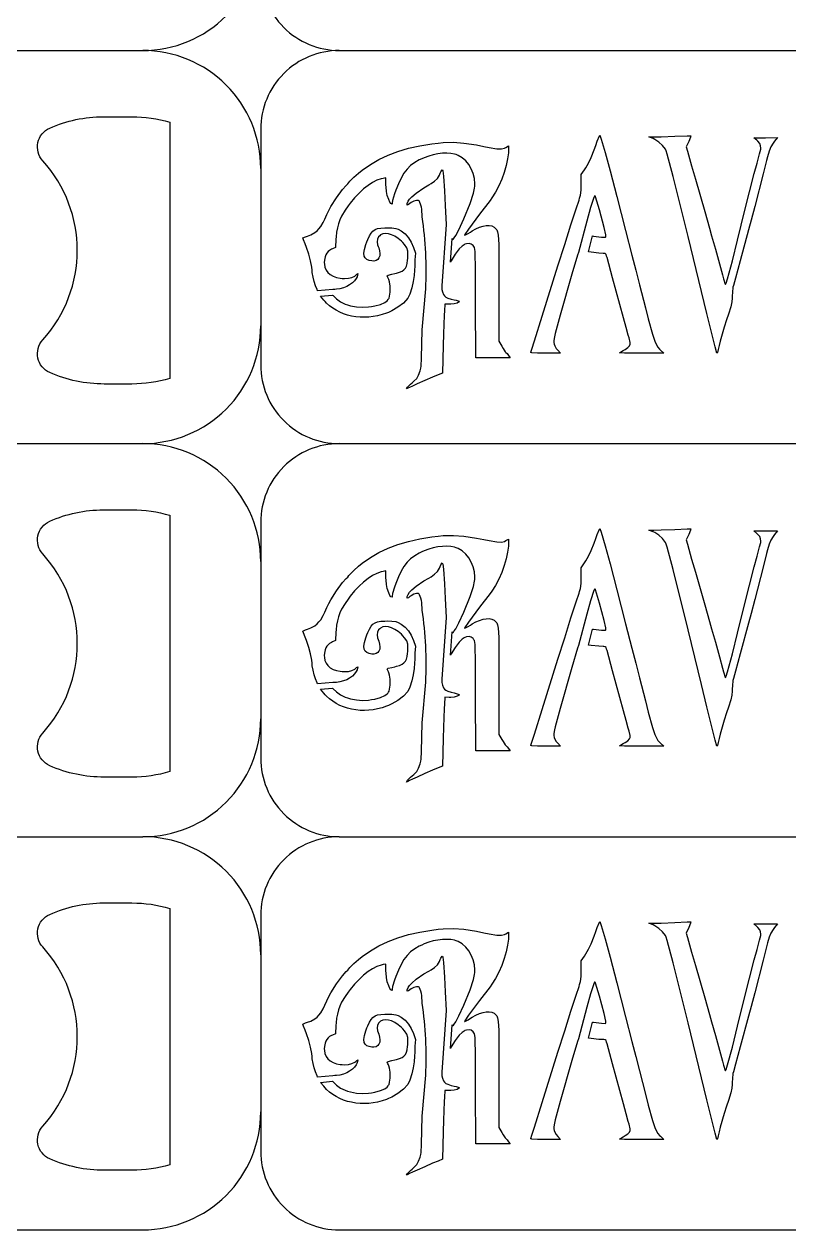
# Model space of a CAD drawing. Header units: millimetres. Extents: x 2045 to 2776, y 1347 to 1669.
# Drawn here: x 2605.4 to 2702.7, y 1346.8 to 1500.2 of the extents above; entities that cross this region are included whole.
import ezdxf

# ---------------------------------------------------------------- set-up
doc = ezdxf.new("R2010")
doc.units = ezdxf.units.MM

msp = doc.modelspace()

# ---------------------------------------------------------------- linework, layer by layer
for points in [[(2505.523, 1546.839, 0.4142136), (2495.523, 1536.839), (2495.523, 1506.839, 0.4142136), (2505.523, 1496.839), (2620.523, 1496.839, 0.4142136), (2635.523, 1511.839)], [(2645.523, 1546.839, 0.4142136), (2635.523, 1536.839), (2635.523, 1506.839, 0.4142136), (2645.523, 1496.839), (2760.523, 1496.839, 0.4142136), (2775.523, 1511.839), (2775.523, 1531.839, 0.4142136), (2760.523, 1546.839)], [(2505.523, 1496.839, 0.4142136), (2495.523, 1486.839), (2495.523, 1456.839, 0.4142136), (2505.523, 1446.839), (2620.523, 1446.839, 0.4142136), (2635.523, 1461.839)], [(2635.523, 1481.839, 0.4142136), (2620.523, 1496.839)], [(2645.523, 1496.839, 0.4142136), (2635.523, 1486.839), (2635.523, 1456.839, 0.4142136), (2645.523, 1446.839), (2760.523, 1446.839, 0.4142136), (2775.523, 1461.839), (2775.523, 1481.839, 0.4142136), (2760.523, 1496.839)], [(2505.523, 1446.839, 0.4142136), (2495.523, 1436.839), (2495.523, 1406.839, 0.4142136), (2505.523, 1396.839), (2620.523, 1396.839, 0.4142136), (2635.523, 1411.839)], [(2635.523, 1431.839, 0.4142136), (2620.523, 1446.839)], [(2645.523, 1446.839, 0.4142136), (2635.523, 1436.839), (2635.523, 1406.839, 0.4142136), (2645.523, 1396.839), (2760.523, 1396.839, 0.4142136), (2775.523, 1411.839), (2775.523, 1431.839, 0.4142136), (2760.523, 1446.839)], [(2505.523, 1396.839, 0.4142136), (2495.523, 1386.839), (2495.523, 1356.839, 0.4142136), (2505.523, 1346.839), (2620.523, 1346.839, 0.4142136), (2635.523, 1361.839)], [(2635.523, 1381.839, 0.4142136), (2620.523, 1396.839)], [(2645.523, 1396.839, 0.4142136), (2635.523, 1386.839), (2635.523, 1356.839, 0.4142136), (2645.523, 1346.839), (2760.523, 1346.839, 0.4142136), (2775.523, 1361.839), (2775.523, 1381.839, 0.4142136), (2760.523, 1396.839)]]:
    msp.add_lwpolyline(points, format="xyb")
for points in [[(2608.681, 1486.967, -0.103744), (2615.507, 1488.421), (2619.133, 1488.421, -0.0721424), (2623.963, 1487.721), (2623.963, 1455.122, -0.0721424), (2619.133, 1454.421), (2615.612, 1454.421, -0.105307), (2608.681, 1455.875, -0.5108143), (2607.798, 1460.023, 0.3848974), (2607.798, 1482.819, -0.5108143), (2608.681, 1486.967)], [(2660.688, 1464.813), (2660.502, 1464.713), (2660.138, 1464.612), (2659.712, 1464.558), (2659.503, 1464.558), (2658.96, 1464.581), (2658.883, 1463.713), (2658.852, 1463.171), (2658.775, 1460.785), (2658.744, 1459.329), (2658.666, 1455.812), (2658.085, 1455.588), (2657.388, 1455.309), (2656.397, 1454.867), (2655.436, 1454.426), (2654.847, 1454.162), (2654.468, 1453.992), (2654.235, 1453.876), (2654.069, 1453.799), (2654.182, 1454.025), (2654.576, 1454.41), (2654.785, 1454.581), (2655.018, 1454.767), (2655.366, 1455.138), (2655.614, 1455.564), (2655.8, 1456.099), (2655.878, 1456.432), (2655.924, 1456.688), (2655.994, 1457.702), (2656.048, 1461.32), (2656.522, 1466.509, 0.0476866), (2656.071, 1475.673), (2656.009, 1476.649), (2655.963, 1476.897), (2655.893, 1477.184), (2655.73, 1477.625), (2655.668, 1477.711), (2655.591, 1477.757), (2655.335, 1477.765), (2655.01, 1477.672), (2654.661, 1477.494), (2654.499, 1477.377), (2654.313, 1477.23), (2654.166, 1477.181), (2654.166, 1477.389), (2654.274, 1477.656), (2654.46, 1477.935), (2654.731, 1478.23), (2655.289, 1478.71), (2656.288, 1479.391), (2656.9, 1479.732), (2657.194, 1479.903), (2657.651, 1480.228), (2657.992, 1480.569), (2658.248, 1480.979), (2658.364, 1481.227), (2658.441, 1481.405), (2658.605, 1481.656), (2658.682, 1481.514), (2658.775, 1480.855), (2658.922, 1478.996), (2658.999, 1477.13), (2659.1, 1474.728), (2658.565, 1466.897), (2658.558, 1466.572), (2658.581, 1466.44), (2658.635, 1466.138), (2658.775, 1465.797), (2658.906, 1465.619), (2659.084, 1465.472), (2659.309, 1465.355), (2659.751, 1465.208), (2660.146, 1465.123), (2660.386, 1465.069), (2660.785, 1464.939), (2660.688, 1464.813)], [(2608.681, 1436.967, -0.103744), (2615.507, 1438.421), (2619.133, 1438.421, -0.0721424), (2623.963, 1437.721), (2623.963, 1405.122, -0.0721424), (2619.133, 1404.421), (2615.612, 1404.421, -0.105307), (2608.681, 1405.875, -0.5108143), (2607.798, 1410.023, 0.3848974), (2607.798, 1432.819, -0.5108143), (2608.681, 1436.967)], [(2660.688, 1414.813), (2660.502, 1414.713), (2660.138, 1414.612), (2659.712, 1414.558), (2659.503, 1414.558), (2658.96, 1414.581), (2658.883, 1413.713), (2658.852, 1413.171), (2658.775, 1410.785), (2658.744, 1409.329), (2658.666, 1405.812), (2658.085, 1405.588), (2657.388, 1405.309), (2656.397, 1404.867), (2655.436, 1404.426), (2654.847, 1404.162), (2654.468, 1403.992), (2654.235, 1403.876), (2654.069, 1403.799), (2654.182, 1404.025), (2654.576, 1404.41), (2654.785, 1404.581), (2655.018, 1404.767), (2655.366, 1405.138), (2655.614, 1405.564), (2655.8, 1406.099), (2655.878, 1406.432), (2655.924, 1406.688), (2655.994, 1407.702), (2656.048, 1411.32), (2656.522, 1416.509, 0.0476866), (2656.071, 1425.673), (2656.009, 1426.649), (2655.963, 1426.897), (2655.893, 1427.184), (2655.73, 1427.625), (2655.668, 1427.711), (2655.591, 1427.757), (2655.335, 1427.765), (2655.01, 1427.672), (2654.661, 1427.494), (2654.499, 1427.377), (2654.313, 1427.23), (2654.166, 1427.181), (2654.166, 1427.389), (2654.274, 1427.656), (2654.46, 1427.935), (2654.731, 1428.23), (2655.289, 1428.71), (2656.288, 1429.391), (2656.9, 1429.732), (2657.194, 1429.903), (2657.651, 1430.228), (2657.992, 1430.569), (2658.248, 1430.979), (2658.364, 1431.227), (2658.441, 1431.405), (2658.605, 1431.656), (2658.682, 1431.514), (2658.775, 1430.855), (2658.922, 1428.996), (2658.999, 1427.13), (2659.1, 1424.728), (2658.565, 1416.897), (2658.558, 1416.572), (2658.581, 1416.44), (2658.635, 1416.138), (2658.775, 1415.797), (2658.906, 1415.619), (2659.084, 1415.472), (2659.309, 1415.355), (2659.751, 1415.208), (2660.146, 1415.123), (2660.386, 1415.069), (2660.785, 1414.939), (2660.688, 1414.813)], [(2608.681, 1386.967, -0.103744), (2615.507, 1388.421), (2619.133, 1388.421, -0.0721424), (2623.963, 1387.721), (2623.963, 1355.122, -0.0721424), (2619.133, 1354.421), (2615.612, 1354.421, -0.105307), (2608.681, 1355.875, -0.5108143), (2607.798, 1360.023, 0.3848974), (2607.798, 1382.819, -0.5108143), (2608.681, 1386.967)], [(2660.688, 1364.813), (2660.502, 1364.713), (2660.138, 1364.612), (2659.712, 1364.558), (2659.503, 1364.558), (2658.96, 1364.581), (2658.883, 1363.713), (2658.852, 1363.171), (2658.775, 1360.785), (2658.744, 1359.329), (2658.666, 1355.812), (2658.085, 1355.588), (2657.388, 1355.309), (2656.397, 1354.867), (2655.436, 1354.426), (2654.847, 1354.162), (2654.468, 1353.992), (2654.235, 1353.876), (2654.069, 1353.799), (2654.182, 1354.025), (2654.576, 1354.41), (2654.785, 1354.581), (2655.018, 1354.767), (2655.366, 1355.138), (2655.614, 1355.564), (2655.8, 1356.099), (2655.878, 1356.432), (2655.924, 1356.688), (2655.994, 1357.702), (2656.048, 1361.32), (2656.522, 1366.509, 0.0476866), (2656.071, 1375.673), (2656.009, 1376.649), (2655.963, 1376.897), (2655.893, 1377.184), (2655.73, 1377.625), (2655.668, 1377.711), (2655.591, 1377.757), (2655.335, 1377.765), (2655.01, 1377.672), (2654.661, 1377.494), (2654.499, 1377.377), (2654.313, 1377.23), (2654.166, 1377.181), (2654.166, 1377.389), (2654.274, 1377.656), (2654.46, 1377.935), (2654.731, 1378.23), (2655.289, 1378.71), (2656.288, 1379.391), (2656.9, 1379.732), (2657.194, 1379.903), (2657.651, 1380.228), (2657.992, 1380.569), (2658.248, 1380.979), (2658.364, 1381.227), (2658.441, 1381.405), (2658.605, 1381.656), (2658.682, 1381.514), (2658.775, 1380.855), (2658.922, 1378.996), (2658.999, 1377.13), (2659.1, 1374.728), (2658.565, 1366.897), (2658.558, 1366.572), (2658.581, 1366.44), (2658.635, 1366.138), (2658.775, 1365.797), (2658.906, 1365.619), (2659.084, 1365.472), (2659.309, 1365.355), (2659.751, 1365.208), (2660.146, 1365.123), (2660.386, 1365.069), (2660.785, 1364.939), (2660.688, 1364.813)]]:
    msp.add_lwpolyline(points, format="xyb", close=True)
for points in [[(2686.792, 1458.345), (2683.988, 1458.345), (2681.812, 1458.353), (2681.184, 1458.384), (2681.285, 1458.477), (2681.641, 1458.694), (2681.866, 1458.826), (2682.207, 1459.058), (2682.423, 1459.275), (2682.532, 1459.468), (2682.54, 1459.561), (2682.524, 1459.701), (2682.385, 1460.282), (2682.284, 1460.638), (2682.005, 1461.606), (2681.664, 1462.853), (2680.286, 1467.943), (2679.581, 1470.522), (2679.526, 1470.693), (2679.449, 1470.909), (2679.356, 1471.002), (2679.193, 1471.033), (2679.069, 1471.033), (2678.535, 1471.064), (2677.551, 1471.181), (2677.208, 1471.218), (2677.747, 1473.252), (2677.869, 1473.241), (2678.876, 1473.117), (2679.379, 1473.094), (2679.441, 1473.156), (2679.441, 1473.218), (2679.418, 1473.396), (2679.201, 1474.341), (2678.605, 1476.556), (2678.117, 1478.23), (2678.093, 1478.299), (2678.024, 1478.353), (2677.985, 1478.33), (2677.9, 1478.137), (2677.497, 1476.851), (2677.017, 1475.147), (2675.955, 1471.142), (2675.839, 1470.809), (2675.119, 1468.384), (2673.624, 1463.171), (2672.989, 1460.824), (2672.888, 1460.429), (2672.811, 1459.964), (2672.811, 1459.709), (2672.842, 1459.476), (2672.919, 1459.267), (2673.113, 1458.957), (2673.306, 1458.733), (2673.655, 1458.345), (2671.742, 1458.345), (2670.727, 1458.353), (2670.03, 1458.392), (2669.868, 1458.432), (2669.877, 1458.459), (2669.875, 1458.461), (2669.883, 1458.477), (2670.014, 1458.872), (2670.34, 1459.902), (2671.316, 1463.032), (2673.337, 1469.438), (2674.197, 1472.157), (2674.987, 1474.666), (2675.638, 1476.704), (2676.017, 1477.811), (2676.095, 1478.036), (2676.203, 1478.423), (2676.281, 1479.066), (2676.289, 1479.794), (2676.296, 1481.057), (2676.707, 1481.661), (2676.893, 1481.932), (2677.226, 1482.521), (2677.551, 1483.241), (2677.923, 1484.186), (2678.14, 1484.775), (2678.326, 1485.286), (2678.605, 1485.968), (2678.678, 1486.062), (2678.853, 1485.565), (2679.341, 1483.853), (2679.96, 1481.537), (2680.82, 1478.261), (2681.92, 1473.938), (2682.726, 1470.809), (2683.229, 1468.903), (2683.725, 1467.052), (2684.468, 1464.108), (2684.825, 1462.699), (2685.359, 1460.754), (2685.669, 1459.848), (2685.863, 1459.414), (2686.049, 1459.097), (2686.25, 1458.849), (2686.366, 1458.74), (2686.792, 1458.345)], [(2701.247, 1485.751), (2700.89, 1485.286), (2700.697, 1485.031), (2700.41, 1484.566), (2700.193, 1484.047), (2699.992, 1483.334), (2699.868, 1482.846), (2699.457, 1481.134), (2698.381, 1477.006), (2697.9, 1475.247), (2697.559, 1474.008), (2696.529, 1470.104), (2695.94, 1467.896), (2695.662, 1466.959), (2695.6, 1466.727), (2695.522, 1466.045), (2695.514, 1465.642), (2695.514, 1465.348), (2695.468, 1464.852), (2695.329, 1464.256), (2695.026, 1463.303), (2694.786, 1462.59), (2694.484, 1461.661), (2693.965, 1459.887), (2693.834, 1459.314), (2693.725, 1458.818), (2693.617, 1458.43), (2693.56, 1458.355), (2693.338, 1459.128), (2692.277, 1463.372), (2691.587, 1466.192), (2689.891, 1473.164), (2687.977, 1480.817), (2687.242, 1483.66), (2687.11, 1484.055), (2687.001, 1484.279), (2686.637, 1484.752), (2686.173, 1485.186), (2685.677, 1485.526), (2685.444, 1485.635), (2684.91, 1485.836), (2685.537, 1485.844), (2686.482, 1485.867), (2688.202, 1485.937), (2689.782, 1485.999), (2690.255, 1485.999), (2690.208, 1485.828), (2689.976, 1485.279), (2689.666, 1484.581), (2689.821, 1484.031), (2690.34, 1482.157), (2690.82, 1480.476), (2692.005, 1476.347), (2692.61, 1474.225), (2692.873, 1473.28), (2693.369, 1471.568), (2693.888, 1469.709), (2694.26, 1468.299), (2694.384, 1467.803), (2694.593, 1467.129), (2694.639, 1467.06), (2694.662, 1467.075), (2694.748, 1467.246), (2694.926, 1467.811), (2695.538, 1470.088), (2696.188, 1472.73), (2697.118, 1476.51), (2698.295, 1481.181), (2698.659, 1482.505), (2698.992, 1483.706), (2699.132, 1484.272), (2699.147, 1484.434), (2699.124, 1484.729), (2699, 1485.007), (2698.783, 1485.286), (2698.628, 1485.426), (2698.272, 1485.743), (2699.759, 1485.743), (2701.247, 1485.751)], [(2667.04, 1483.815), (2666.939, 1483.04), (2666.761, 1482.203), (2666.513, 1481.336), (2666.188, 1480.46), (2665.816, 1479.608), (2665.398, 1478.811), (2664.94, 1478.082), (2664.7, 1477.765), (2663.368, 1476.022), (2661.966, 1474.132), (2661.486, 1473.442), (2661.447, 1473.357), (2661.501, 1473.349), (2661.904, 1473.559), (2662.198, 1473.752), (2662.431, 1473.899), (2662.903, 1474.163), (2663.36, 1474.356), (2663.802, 1474.496), (2664.212, 1474.566), (2664.592, 1474.581), (2664.917, 1474.519), (2665.22, 1474.381), (2665.398, 1474.217), (2665.552, 1474.047), (2665.661, 1473.791), (2665.738, 1473.357), (2665.808, 1472.226), (2665.831, 1469.151), (2665.831, 1459.848), (2666.195, 1459.213), (2666.35, 1458.949), (2666.629, 1458.531), (2666.707, 1458.446), (2666.869, 1458.283), (2667.055, 1458.043), (2667.249, 1457.764), (2662.888, 1457.764), (2662.857, 1464.666), (2662.841, 1468.903), (2662.787, 1471.289), (2662.702, 1471.785), (2662.632, 1471.901), (2662.547, 1472.04), (2662.315, 1472.219), (2662.028, 1472.296), (2661.695, 1472.257), (2661.509, 1472.188), (2661.401, 1472.133), (2661.153, 1471.963), (2660.773, 1471.599), (2660.246, 1470.925), (2659.735, 1470.104), (2659.662, 1469.916), (2659.867, 1472.913), (2659.998, 1472.792), (2660.153, 1473.024), (2660.332, 1473.303), (2660.727, 1474.047), (2661.362, 1475.41), (2662.152, 1477.385), (2662.578, 1478.679), (2662.733, 1479.337), (2662.764, 1479.57), (2662.779, 1479.895), (2662.717, 1480.546), (2662.562, 1481.173), (2662.315, 1481.77), (2661.989, 1482.32), (2661.602, 1482.8), (2661.145, 1483.203), (2660.649, 1483.497), (2660.378, 1483.598), (2660.169, 1483.667), (2659.696, 1483.753), (2659.185, 1483.784), (2658.635, 1483.768), (2658.07, 1483.698), (2657.481, 1483.582), (2656.892, 1483.412), (2656.304, 1483.203), (2656.017, 1483.071), (2655.692, 1482.924), (2655.111, 1482.583), (2654.599, 1482.196), (2654.15, 1481.746), (2653.74, 1481.22), (2653.376, 1480.608), (2653.035, 1479.887), (2652.717, 1479.058), (2652.562, 1478.586), (2652.307, 1477.773), (2652.229, 1477.447), (2652.229, 1477.299), (2652.09, 1477.362), (2651.969, 1477.533), (2651.819, 1477.881), (2651.625, 1478.408), (2651.509, 1478.919), (2651.462, 1479.469), (2651.454, 1479.771), (2651.454, 1480.639), (2651.09, 1480.577), (2650.835, 1480.522), (2650.308, 1480.336), (2649.758, 1480.05), (2649.193, 1479.686), (2648.619, 1479.229), (2648.046, 1478.702), (2647.473, 1478.098), (2646.908, 1477.424), (2646.636, 1477.06), (2646.257, 1476.525), (2645.815, 1475.782), (2645.591, 1475.302), (2645.405, 1474.806), (2645.273, 1474.295), (2645.172, 1473.752), (2645.11, 1473.156), (2645.095, 1472.838), (2645.041, 1471.785), (2644.638, 1471.614), (2644.514, 1471.56), (2644.289, 1471.421), (2644.096, 1471.258), (2643.941, 1471.064), (2643.809, 1470.847), (2643.716, 1470.6), (2643.623, 1470.181), (2643.615, 1469.871), (2643.623, 1469.655), (2643.701, 1469.26), (2643.856, 1468.911), (2644.08, 1468.601), (2644.375, 1468.338), (2644.731, 1468.129), (2645.149, 1467.974), (2645.629, 1467.881), (2645.885, 1467.857), (2646.179, 1467.842), (2646.698, 1467.873), (2647.132, 1467.981), (2647.481, 1468.152), (2647.62, 1468.268), (2647.713, 1468.353), (2647.899, 1468.469), (2647.775, 1468.067), (2647.667, 1467.85), (2647.457, 1467.548), (2647.179, 1467.277), (2646.838, 1467.029), (2646.458, 1466.812), (2646.04, 1466.649), (2645.606, 1466.525), (2645.165, 1466.463), (2644.948, 1466.455), (2644.684, 1466.448), (2642.763, 1466.281), (2642.686, 1466.424), (2642.484, 1466.92), (2642.314, 1467.447), (2642.182, 1468.005), (2642.089, 1468.593), (2642.058, 1468.903), (2642.012, 1469.291), (2641.865, 1470.096), (2641.648, 1470.925), (2641.354, 1471.785), (2641.175, 1472.234), (2640.966, 1472.761), (2640.898, 1472.991), (2641.237, 1473.156), (2641.462, 1473.241), (2641.88, 1473.404), (2642.392, 1473.683), (2642.686, 1473.899), (2642.934, 1474.155), (2643.166, 1474.442), (2643.476, 1474.968), (2643.67, 1475.402), (2643.925, 1475.991), (2644.173, 1476.502), (2644.429, 1476.982), (2645.157, 1478.113), (2645.931, 1479.159), (2646.396, 1479.686), (2646.613, 1479.864), (2646.753, 1480.058), (2646.853, 1480.213), (2647.349, 1480.716), (2647.969, 1481.243), (2648.449, 1481.63), (2649.471, 1482.343), (2650.556, 1482.978), (2651.726, 1483.528), (2652.973, 1484), (2654.313, 1484.395), (2655.746, 1484.721), (2657.28, 1484.969), (2658.085, 1485.069), (2658.751, 1485.139), (2660.029, 1485.17), (2661.377, 1485.069), (2662.957, 1484.822), (2663.91, 1484.636), (2664.584, 1484.496), (2665.545, 1484.341), (2666.149, 1484.31), (2666.552, 1484.403), (2666.722, 1484.496), (2667.047, 1484.698), (2667.047, 1484.171), (2667.04, 1483.815)], [(2655.196, 1471.072), (2655.149, 1470.201), (2655.109, 1469.422), (2655.102, 1468.914), (2655.048, 1468.23), (2654.937, 1467.449), (2654.765, 1466.67), (2654.48, 1465.867), (2654.243, 1465.325), (2653.67, 1464.72), (2652.988, 1464.186), (2652.214, 1463.729), (2651.78, 1463.535), (2651.509, 1463.427), (2650.959, 1463.241), (2650.401, 1463.094), (2649.843, 1462.993), (2649.286, 1462.931), (2648.72, 1462.908), (2648.17, 1462.915), (2647.62, 1462.97), (2647.086, 1463.063), (2646.567, 1463.187), (2646.063, 1463.357), (2645.575, 1463.551), (2645.11, 1463.791), (2644.677, 1464.062), (2644.266, 1464.372), (2643.887, 1464.713), (2643.716, 1464.898), (2643.538, 1465.1), (2643.145, 1465.605), (2644.673, 1465.738), (2644.723, 1465.665), (2645.149, 1465.255), (2645.691, 1464.883), (2646.272, 1464.589), (2646.551, 1464.496), (2646.954, 1464.379), (2647.713, 1464.24), (2648.464, 1464.186), (2649.216, 1464.225), (2649.603, 1464.279), (2650.037, 1464.356), (2650.757, 1464.55), (2651.307, 1464.798), (2651.594, 1465.007), (2651.741, 1465.162), (2651.795, 1465.239), (2651.85, 1465.34), (2651.927, 1465.611), (2651.997, 1466.115), (2651.989, 1466.881), (2651.911, 1467.408), (2651.826, 1467.695), (2651.772, 1467.811), (2651.687, 1467.966), (2651.604, 1468.164), (2651.749, 1468.26), (2652.19, 1468.376), (2652.578, 1468.462), (2652.81, 1468.524), (2653.197, 1468.64), (2653.499, 1468.779), (2653.74, 1468.95), (2653.925, 1469.159), (2654.057, 1469.422), (2654.142, 1469.748), (2654.204, 1470.15), (2654.228, 1470.39), (2654.259, 1470.762), (2654.243, 1471.32), (2654.111, 1471.746), (2653.825, 1472.157), (2653.608, 1472.404), (2653.414, 1472.598), (2653.011, 1472.939), (2652.593, 1473.21), (2652.175, 1473.411), (2651.772, 1473.528), (2651.393, 1473.566), (2651.052, 1473.52), (2650.765, 1473.388), (2650.657, 1473.28), (2650.525, 1473.14), (2650.37, 1472.846), (2650.331, 1472.521), (2650.401, 1472.141), (2650.478, 1471.924), (2650.556, 1471.723), (2650.649, 1471.343), (2650.688, 1471.002), (2650.657, 1470.708), (2650.571, 1470.46), (2650.424, 1470.274), (2650.215, 1470.135), (2649.909, 1470.061), (2649.642, 1470.073), (2649.309, 1470.143), (2649.022, 1470.267), (2648.793, 1470.462), (2648.681, 1470.685), (2648.643, 1471.057), (2648.72, 1471.545), (2648.898, 1472.157), (2649.038, 1472.521), (2649.146, 1472.8), (2649.355, 1473.249), (2649.564, 1473.605), (2649.797, 1473.868), (2650.076, 1474.054), (2650.401, 1474.178), (2650.812, 1474.248), (2651.307, 1474.271), (2651.602, 1474.279), (2652.206, 1474.271), (2652.709, 1474.209), (2653.013, 1474.099), (2653.376, 1473.892), (2653.879, 1473.504), (2654.305, 1473.024), (2654.677, 1472.459), (2654.971, 1471.8), (2655.196, 1471.072)], [(2686.792, 1408.345), (2683.988, 1408.345), (2681.812, 1408.353), (2681.184, 1408.384), (2681.285, 1408.477), (2681.641, 1408.694), (2681.866, 1408.826), (2682.207, 1409.058), (2682.423, 1409.275), (2682.532, 1409.468), (2682.54, 1409.561), (2682.524, 1409.701), (2682.385, 1410.282), (2682.284, 1410.638), (2682.005, 1411.606), (2681.664, 1412.853), (2680.286, 1417.943), (2679.581, 1420.522), (2679.526, 1420.693), (2679.449, 1420.909), (2679.356, 1421.002), (2679.193, 1421.033), (2679.069, 1421.033), (2678.535, 1421.064), (2677.551, 1421.181), (2677.208, 1421.218), (2677.747, 1423.252), (2677.869, 1423.241), (2678.876, 1423.117), (2679.379, 1423.094), (2679.441, 1423.156), (2679.441, 1423.218), (2679.418, 1423.396), (2679.201, 1424.341), (2678.605, 1426.556), (2678.117, 1428.23), (2678.093, 1428.299), (2678.024, 1428.353), (2677.985, 1428.33), (2677.9, 1428.137), (2677.497, 1426.851), (2677.017, 1425.147), (2675.955, 1421.142), (2675.839, 1420.809), (2675.119, 1418.384), (2673.624, 1413.171), (2672.989, 1410.824), (2672.888, 1410.429), (2672.811, 1409.964), (2672.811, 1409.709), (2672.842, 1409.476), (2672.919, 1409.267), (2673.113, 1408.957), (2673.306, 1408.733), (2673.655, 1408.345), (2671.742, 1408.345), (2670.727, 1408.353), (2670.03, 1408.392), (2669.868, 1408.432), (2669.877, 1408.459), (2669.875, 1408.461), (2669.883, 1408.477), (2670.014, 1408.872), (2670.34, 1409.902), (2671.316, 1413.032), (2673.337, 1419.438), (2674.197, 1422.157), (2674.987, 1424.666), (2675.638, 1426.704), (2676.017, 1427.811), (2676.095, 1428.036), (2676.203, 1428.423), (2676.281, 1429.066), (2676.289, 1429.794), (2676.296, 1431.057), (2676.707, 1431.661), (2676.893, 1431.932), (2677.226, 1432.521), (2677.551, 1433.241), (2677.923, 1434.186), (2678.14, 1434.775), (2678.326, 1435.286), (2678.605, 1435.968), (2678.678, 1436.062), (2678.853, 1435.565), (2679.341, 1433.853), (2679.96, 1431.537), (2680.82, 1428.261), (2681.92, 1423.938), (2682.726, 1420.809), (2683.229, 1418.903), (2683.725, 1417.052), (2684.468, 1414.108), (2684.825, 1412.699), (2685.359, 1410.754), (2685.669, 1409.848), (2685.863, 1409.414), (2686.049, 1409.097), (2686.25, 1408.849), (2686.366, 1408.74), (2686.792, 1408.345)], [(2701.247, 1435.751), (2700.89, 1435.286), (2700.697, 1435.031), (2700.41, 1434.566), (2700.193, 1434.047), (2699.992, 1433.334), (2699.868, 1432.846), (2699.457, 1431.134), (2698.381, 1427.006), (2697.9, 1425.247), (2697.559, 1424.008), (2696.529, 1420.104), (2695.94, 1417.896), (2695.662, 1416.959), (2695.6, 1416.727), (2695.522, 1416.045), (2695.514, 1415.642), (2695.514, 1415.348), (2695.468, 1414.852), (2695.329, 1414.256), (2695.026, 1413.303), (2694.786, 1412.59), (2694.484, 1411.661), (2693.965, 1409.887), (2693.834, 1409.314), (2693.725, 1408.818), (2693.617, 1408.43), (2693.56, 1408.355), (2693.338, 1409.128), (2692.277, 1413.372), (2691.587, 1416.192), (2689.891, 1423.164), (2687.977, 1430.817), (2687.242, 1433.66), (2687.11, 1434.055), (2687.001, 1434.279), (2686.637, 1434.752), (2686.173, 1435.186), (2685.677, 1435.526), (2685.444, 1435.635), (2684.91, 1435.836), (2685.537, 1435.844), (2686.482, 1435.867), (2688.202, 1435.937), (2689.782, 1435.999), (2690.255, 1435.999), (2690.208, 1435.828), (2689.976, 1435.279), (2689.666, 1434.581), (2689.821, 1434.031), (2690.34, 1432.157), (2690.82, 1430.476), (2692.005, 1426.347), (2692.61, 1424.225), (2692.873, 1423.28), (2693.369, 1421.568), (2693.888, 1419.709), (2694.26, 1418.299), (2694.384, 1417.803), (2694.593, 1417.129), (2694.639, 1417.06), (2694.662, 1417.075), (2694.748, 1417.246), (2694.926, 1417.811), (2695.538, 1420.088), (2696.188, 1422.73), (2697.118, 1426.51), (2698.295, 1431.181), (2698.659, 1432.505), (2698.992, 1433.706), (2699.132, 1434.272), (2699.147, 1434.434), (2699.124, 1434.729), (2699, 1435.007), (2698.783, 1435.286), (2698.628, 1435.426), (2698.272, 1435.743), (2699.759, 1435.743), (2701.247, 1435.751)], [(2667.04, 1433.815), (2666.939, 1433.04), (2666.761, 1432.203), (2666.513, 1431.336), (2666.188, 1430.46), (2665.816, 1429.608), (2665.398, 1428.811), (2664.94, 1428.082), (2664.7, 1427.765), (2663.368, 1426.022), (2661.966, 1424.132), (2661.486, 1423.442), (2661.447, 1423.357), (2661.501, 1423.349), (2661.904, 1423.559), (2662.198, 1423.752), (2662.431, 1423.899), (2662.903, 1424.163), (2663.36, 1424.356), (2663.802, 1424.496), (2664.212, 1424.566), (2664.592, 1424.581), (2664.917, 1424.519), (2665.22, 1424.381), (2665.398, 1424.217), (2665.552, 1424.047), (2665.661, 1423.791), (2665.738, 1423.357), (2665.808, 1422.226), (2665.831, 1419.151), (2665.831, 1409.848), (2666.195, 1409.213), (2666.35, 1408.949), (2666.629, 1408.531), (2666.707, 1408.446), (2666.869, 1408.283), (2667.055, 1408.043), (2667.249, 1407.764), (2662.888, 1407.764), (2662.857, 1414.666), (2662.841, 1418.903), (2662.787, 1421.289), (2662.702, 1421.785), (2662.632, 1421.901), (2662.547, 1422.04), (2662.315, 1422.219), (2662.028, 1422.296), (2661.695, 1422.257), (2661.509, 1422.188), (2661.401, 1422.133), (2661.153, 1421.963), (2660.773, 1421.599), (2660.246, 1420.925), (2659.735, 1420.104), (2659.662, 1419.916), (2659.867, 1422.913), (2659.998, 1422.792), (2660.153, 1423.024), (2660.332, 1423.303), (2660.727, 1424.047), (2661.362, 1425.41), (2662.152, 1427.385), (2662.578, 1428.679), (2662.733, 1429.337), (2662.764, 1429.57), (2662.779, 1429.895), (2662.717, 1430.546), (2662.562, 1431.173), (2662.315, 1431.77), (2661.989, 1432.32), (2661.602, 1432.8), (2661.145, 1433.203), (2660.649, 1433.497), (2660.378, 1433.598), (2660.169, 1433.667), (2659.696, 1433.753), (2659.185, 1433.784), (2658.635, 1433.768), (2658.07, 1433.698), (2657.481, 1433.582), (2656.892, 1433.412), (2656.304, 1433.203), (2656.017, 1433.071), (2655.692, 1432.924), (2655.111, 1432.583), (2654.599, 1432.196), (2654.15, 1431.746), (2653.74, 1431.22), (2653.376, 1430.608), (2653.035, 1429.887), (2652.717, 1429.058), (2652.562, 1428.586), (2652.307, 1427.773), (2652.229, 1427.447), (2652.229, 1427.299), (2652.09, 1427.362), (2651.969, 1427.533), (2651.819, 1427.881), (2651.625, 1428.408), (2651.509, 1428.919), (2651.462, 1429.469), (2651.454, 1429.771), (2651.454, 1430.639), (2651.09, 1430.577), (2650.835, 1430.522), (2650.308, 1430.336), (2649.758, 1430.05), (2649.193, 1429.686), (2648.619, 1429.229), (2648.046, 1428.702), (2647.473, 1428.098), (2646.908, 1427.424), (2646.636, 1427.06), (2646.257, 1426.525), (2645.815, 1425.782), (2645.591, 1425.302), (2645.405, 1424.806), (2645.273, 1424.295), (2645.172, 1423.752), (2645.11, 1423.156), (2645.095, 1422.838), (2645.041, 1421.785), (2644.638, 1421.614), (2644.514, 1421.56), (2644.289, 1421.421), (2644.096, 1421.258), (2643.941, 1421.064), (2643.809, 1420.847), (2643.716, 1420.6), (2643.623, 1420.181), (2643.615, 1419.871), (2643.623, 1419.655), (2643.701, 1419.26), (2643.856, 1418.911), (2644.08, 1418.601), (2644.375, 1418.338), (2644.731, 1418.129), (2645.149, 1417.974), (2645.629, 1417.881), (2645.885, 1417.857), (2646.179, 1417.842), (2646.698, 1417.873), (2647.132, 1417.981), (2647.481, 1418.152), (2647.62, 1418.268), (2647.713, 1418.353), (2647.899, 1418.469), (2647.775, 1418.067), (2647.667, 1417.85), (2647.457, 1417.548), (2647.179, 1417.277), (2646.838, 1417.029), (2646.458, 1416.812), (2646.04, 1416.649), (2645.606, 1416.525), (2645.165, 1416.463), (2644.948, 1416.455), (2644.684, 1416.448), (2642.763, 1416.281), (2642.686, 1416.424), (2642.484, 1416.92), (2642.314, 1417.447), (2642.182, 1418.005), (2642.089, 1418.593), (2642.058, 1418.903), (2642.012, 1419.291), (2641.865, 1420.096), (2641.648, 1420.925), (2641.354, 1421.785), (2641.175, 1422.234), (2640.966, 1422.761), (2640.898, 1422.991), (2641.237, 1423.156), (2641.462, 1423.241), (2641.88, 1423.404), (2642.392, 1423.683), (2642.686, 1423.899), (2642.934, 1424.155), (2643.166, 1424.442), (2643.476, 1424.968), (2643.67, 1425.402), (2643.925, 1425.991), (2644.173, 1426.502), (2644.429, 1426.982), (2645.157, 1428.113), (2645.931, 1429.159), (2646.396, 1429.686), (2646.613, 1429.864), (2646.753, 1430.058), (2646.853, 1430.213), (2647.349, 1430.716), (2647.969, 1431.243), (2648.449, 1431.63), (2649.471, 1432.343), (2650.556, 1432.978), (2651.726, 1433.528), (2652.973, 1434), (2654.313, 1434.395), (2655.746, 1434.721), (2657.28, 1434.969), (2658.085, 1435.069), (2658.751, 1435.139), (2660.029, 1435.17), (2661.377, 1435.069), (2662.957, 1434.822), (2663.91, 1434.636), (2664.584, 1434.496), (2665.545, 1434.341), (2666.149, 1434.31), (2666.552, 1434.403), (2666.722, 1434.496), (2667.047, 1434.698), (2667.047, 1434.171), (2667.04, 1433.815)], [(2655.196, 1421.072), (2655.149, 1420.201), (2655.109, 1419.422), (2655.102, 1418.914), (2655.048, 1418.23), (2654.937, 1417.449), (2654.765, 1416.67), (2654.48, 1415.867), (2654.243, 1415.325), (2653.67, 1414.72), (2652.988, 1414.186), (2652.214, 1413.729), (2651.78, 1413.535), (2651.509, 1413.427), (2650.959, 1413.241), (2650.401, 1413.094), (2649.843, 1412.993), (2649.286, 1412.931), (2648.72, 1412.908), (2648.17, 1412.915), (2647.62, 1412.97), (2647.086, 1413.063), (2646.567, 1413.187), (2646.063, 1413.357), (2645.575, 1413.551), (2645.11, 1413.791), (2644.677, 1414.062), (2644.266, 1414.372), (2643.887, 1414.713), (2643.716, 1414.898), (2643.538, 1415.1), (2643.145, 1415.605), (2644.673, 1415.738), (2644.723, 1415.665), (2645.149, 1415.255), (2645.691, 1414.883), (2646.272, 1414.589), (2646.551, 1414.496), (2646.954, 1414.379), (2647.713, 1414.24), (2648.464, 1414.186), (2649.216, 1414.225), (2649.603, 1414.279), (2650.037, 1414.356), (2650.757, 1414.55), (2651.307, 1414.798), (2651.594, 1415.007), (2651.741, 1415.162), (2651.795, 1415.239), (2651.85, 1415.34), (2651.927, 1415.611), (2651.997, 1416.115), (2651.989, 1416.881), (2651.911, 1417.408), (2651.826, 1417.695), (2651.772, 1417.811), (2651.687, 1417.966), (2651.604, 1418.164), (2651.749, 1418.26), (2652.19, 1418.376), (2652.578, 1418.462), (2652.81, 1418.524), (2653.197, 1418.64), (2653.499, 1418.779), (2653.74, 1418.95), (2653.925, 1419.159), (2654.057, 1419.422), (2654.142, 1419.748), (2654.204, 1420.15), (2654.228, 1420.39), (2654.259, 1420.762), (2654.243, 1421.32), (2654.111, 1421.746), (2653.825, 1422.157), (2653.608, 1422.404), (2653.414, 1422.598), (2653.011, 1422.939), (2652.593, 1423.21), (2652.175, 1423.411), (2651.772, 1423.528), (2651.393, 1423.566), (2651.052, 1423.52), (2650.765, 1423.388), (2650.657, 1423.28), (2650.525, 1423.14), (2650.37, 1422.846), (2650.331, 1422.521), (2650.401, 1422.141), (2650.478, 1421.924), (2650.556, 1421.723), (2650.649, 1421.343), (2650.688, 1421.002), (2650.657, 1420.708), (2650.571, 1420.46), (2650.424, 1420.274), (2650.215, 1420.135), (2649.909, 1420.061), (2649.642, 1420.073), (2649.309, 1420.143), (2649.022, 1420.267), (2648.793, 1420.462), (2648.681, 1420.685), (2648.643, 1421.057), (2648.72, 1421.545), (2648.898, 1422.157), (2649.038, 1422.521), (2649.146, 1422.8), (2649.355, 1423.249), (2649.564, 1423.605), (2649.797, 1423.868), (2650.076, 1424.054), (2650.401, 1424.178), (2650.812, 1424.248), (2651.307, 1424.271), (2651.602, 1424.279), (2652.206, 1424.271), (2652.709, 1424.209), (2653.013, 1424.099), (2653.376, 1423.892), (2653.879, 1423.504), (2654.305, 1423.024), (2654.677, 1422.459), (2654.971, 1421.8), (2655.196, 1421.072)], [(2667.04, 1383.815), (2666.939, 1383.04), (2666.761, 1382.203), (2666.513, 1381.336), (2666.188, 1380.46), (2665.816, 1379.608), (2665.398, 1378.811), (2664.94, 1378.082), (2664.7, 1377.765), (2663.368, 1376.022), (2661.966, 1374.132), (2661.486, 1373.442), (2661.447, 1373.357), (2661.501, 1373.349), (2661.904, 1373.559), (2662.198, 1373.752), (2662.431, 1373.899), (2662.903, 1374.163), (2663.36, 1374.356), (2663.802, 1374.496), (2664.212, 1374.566), (2664.592, 1374.581), (2664.917, 1374.519), (2665.22, 1374.381), (2665.398, 1374.217), (2665.552, 1374.047), (2665.661, 1373.791), (2665.738, 1373.357), (2665.808, 1372.226), (2665.831, 1369.151), (2665.831, 1359.848), (2666.195, 1359.213), (2666.35, 1358.949), (2666.629, 1358.531), (2666.707, 1358.446), (2666.869, 1358.283), (2667.055, 1358.043), (2667.249, 1357.764), (2662.888, 1357.764), (2662.857, 1364.666), (2662.841, 1368.903), (2662.787, 1371.289), (2662.702, 1371.785), (2662.632, 1371.901), (2662.547, 1372.04), (2662.315, 1372.219), (2662.028, 1372.296), (2661.695, 1372.257), (2661.509, 1372.188), (2661.401, 1372.133), (2661.153, 1371.963), (2660.773, 1371.599), (2660.246, 1370.925), (2659.735, 1370.104), (2659.662, 1369.916), (2659.867, 1372.913), (2659.998, 1372.792), (2660.153, 1373.024), (2660.332, 1373.303), (2660.727, 1374.047), (2661.362, 1375.41), (2662.152, 1377.385), (2662.578, 1378.679), (2662.733, 1379.337), (2662.764, 1379.57), (2662.779, 1379.895), (2662.717, 1380.546), (2662.562, 1381.173), (2662.315, 1381.77), (2661.989, 1382.32), (2661.602, 1382.8), (2661.145, 1383.203), (2660.649, 1383.497), (2660.378, 1383.598), (2660.169, 1383.667), (2659.696, 1383.753), (2659.185, 1383.784), (2658.635, 1383.768), (2658.07, 1383.698), (2657.481, 1383.582), (2656.892, 1383.412), (2656.304, 1383.203), (2656.017, 1383.071), (2655.692, 1382.924), (2655.111, 1382.583), (2654.599, 1382.196), (2654.15, 1381.746), (2653.74, 1381.22), (2653.376, 1380.608), (2653.035, 1379.887), (2652.717, 1379.058), (2652.562, 1378.586), (2652.307, 1377.773), (2652.229, 1377.447), (2652.229, 1377.299), (2652.09, 1377.362), (2651.969, 1377.533), (2651.819, 1377.881), (2651.625, 1378.408), (2651.509, 1378.919), (2651.462, 1379.469), (2651.454, 1379.771), (2651.454, 1380.639), (2651.09, 1380.577), (2650.835, 1380.522), (2650.308, 1380.336), (2649.758, 1380.05), (2649.193, 1379.686), (2648.619, 1379.229), (2648.046, 1378.702), (2647.473, 1378.098), (2646.908, 1377.424), (2646.636, 1377.06), (2646.257, 1376.525), (2645.815, 1375.782), (2645.591, 1375.302), (2645.405, 1374.806), (2645.273, 1374.295), (2645.172, 1373.752), (2645.11, 1373.156), (2645.095, 1372.838), (2645.041, 1371.785), (2644.638, 1371.614), (2644.514, 1371.56), (2644.289, 1371.421), (2644.096, 1371.258), (2643.941, 1371.064), (2643.809, 1370.847), (2643.716, 1370.6), (2643.623, 1370.181), (2643.615, 1369.871), (2643.623, 1369.655), (2643.701, 1369.26), (2643.856, 1368.911), (2644.08, 1368.601), (2644.375, 1368.338), (2644.731, 1368.129), (2645.149, 1367.974), (2645.629, 1367.881), (2645.885, 1367.857), (2646.179, 1367.842), (2646.698, 1367.873), (2647.132, 1367.981), (2647.481, 1368.152), (2647.62, 1368.268), (2647.713, 1368.353), (2647.899, 1368.469), (2647.775, 1368.067), (2647.667, 1367.85), (2647.457, 1367.548), (2647.179, 1367.277), (2646.838, 1367.029), (2646.458, 1366.812), (2646.04, 1366.649), (2645.606, 1366.525), (2645.165, 1366.463), (2644.948, 1366.455), (2644.684, 1366.448), (2642.763, 1366.281), (2642.686, 1366.424), (2642.484, 1366.92), (2642.314, 1367.447), (2642.182, 1368.005), (2642.089, 1368.593), (2642.058, 1368.903), (2642.012, 1369.291), (2641.865, 1370.096), (2641.648, 1370.925), (2641.354, 1371.785), (2641.175, 1372.234), (2640.966, 1372.761), (2640.898, 1372.991), (2641.237, 1373.156), (2641.462, 1373.241), (2641.88, 1373.404), (2642.392, 1373.683), (2642.686, 1373.899), (2642.934, 1374.155), (2643.166, 1374.442), (2643.476, 1374.968), (2643.67, 1375.402), (2643.925, 1375.991), (2644.173, 1376.502), (2644.429, 1376.982), (2645.157, 1378.113), (2645.931, 1379.159), (2646.396, 1379.686), (2646.613, 1379.864), (2646.753, 1380.058), (2646.853, 1380.213), (2647.349, 1380.716), (2647.969, 1381.243), (2648.449, 1381.63), (2649.471, 1382.343), (2650.556, 1382.978), (2651.726, 1383.528), (2652.973, 1384), (2654.313, 1384.395), (2655.746, 1384.721), (2657.28, 1384.969), (2658.085, 1385.069), (2658.751, 1385.139), (2660.029, 1385.17), (2661.377, 1385.069), (2662.957, 1384.822), (2663.91, 1384.636), (2664.584, 1384.496), (2665.545, 1384.341), (2666.149, 1384.31), (2666.552, 1384.403), (2666.722, 1384.496), (2667.047, 1384.698), (2667.047, 1384.171), (2667.04, 1383.815)], [(2686.792, 1358.345), (2683.988, 1358.345), (2681.812, 1358.353), (2681.184, 1358.384), (2681.285, 1358.477), (2681.641, 1358.694), (2681.866, 1358.826), (2682.207, 1359.058), (2682.423, 1359.275), (2682.532, 1359.468), (2682.54, 1359.561), (2682.524, 1359.701), (2682.385, 1360.282), (2682.284, 1360.638), (2682.005, 1361.606), (2681.664, 1362.853), (2680.286, 1367.943), (2679.581, 1370.522), (2679.526, 1370.693), (2679.449, 1370.909), (2679.356, 1371.002), (2679.193, 1371.033), (2679.069, 1371.033), (2678.535, 1371.064), (2677.551, 1371.181), (2677.208, 1371.218), (2677.747, 1373.252), (2677.869, 1373.241), (2678.876, 1373.117), (2679.379, 1373.094), (2679.441, 1373.156), (2679.441, 1373.218), (2679.418, 1373.396), (2679.201, 1374.341), (2678.605, 1376.556), (2678.117, 1378.23), (2678.093, 1378.299), (2678.024, 1378.353), (2677.985, 1378.33), (2677.9, 1378.137), (2677.497, 1376.851), (2677.017, 1375.147), (2675.955, 1371.142), (2675.839, 1370.809), (2675.119, 1368.384), (2673.624, 1363.171), (2672.989, 1360.824), (2672.888, 1360.429), (2672.811, 1359.964), (2672.811, 1359.709), (2672.842, 1359.476), (2672.919, 1359.267), (2673.113, 1358.957), (2673.306, 1358.733), (2673.655, 1358.345), (2671.742, 1358.345), (2670.727, 1358.353), (2670.03, 1358.392), (2669.868, 1358.432), (2669.877, 1358.459), (2669.875, 1358.461), (2669.883, 1358.477), (2670.014, 1358.872), (2670.34, 1359.902), (2671.316, 1363.032), (2673.337, 1369.438), (2674.197, 1372.157), (2674.987, 1374.666), (2675.638, 1376.704), (2676.017, 1377.811), (2676.095, 1378.036), (2676.203, 1378.423), (2676.281, 1379.066), (2676.289, 1379.794), (2676.296, 1381.057), (2676.707, 1381.661), (2676.893, 1381.932), (2677.226, 1382.521), (2677.551, 1383.241), (2677.923, 1384.186), (2678.14, 1384.775), (2678.326, 1385.286), (2678.605, 1385.968), (2678.678, 1386.062), (2678.853, 1385.565), (2679.341, 1383.853), (2679.96, 1381.537), (2680.82, 1378.261), (2681.92, 1373.938), (2682.726, 1370.809), (2683.229, 1368.903), (2683.725, 1367.052), (2684.468, 1364.108), (2684.825, 1362.699), (2685.359, 1360.754), (2685.669, 1359.848), (2685.863, 1359.414), (2686.049, 1359.097), (2686.25, 1358.849), (2686.366, 1358.74), (2686.792, 1358.345)], [(2701.247, 1385.751), (2700.89, 1385.286), (2700.697, 1385.031), (2700.41, 1384.566), (2700.193, 1384.047), (2699.992, 1383.334), (2699.868, 1382.846), (2699.457, 1381.134), (2698.381, 1377.006), (2697.9, 1375.247), (2697.559, 1374.008), (2696.529, 1370.104), (2695.94, 1367.896), (2695.662, 1366.959), (2695.6, 1366.727), (2695.522, 1366.045), (2695.514, 1365.642), (2695.514, 1365.348), (2695.468, 1364.852), (2695.329, 1364.256), (2695.026, 1363.303), (2694.786, 1362.59), (2694.484, 1361.661), (2693.965, 1359.887), (2693.834, 1359.314), (2693.725, 1358.818), (2693.617, 1358.43), (2693.56, 1358.355), (2693.338, 1359.128), (2692.277, 1363.372), (2691.587, 1366.192), (2689.891, 1373.164), (2687.977, 1380.817), (2687.242, 1383.66), (2687.11, 1384.055), (2687.001, 1384.279), (2686.637, 1384.752), (2686.173, 1385.186), (2685.677, 1385.526), (2685.444, 1385.635), (2684.91, 1385.836), (2685.537, 1385.844), (2686.482, 1385.867), (2688.202, 1385.937), (2689.782, 1385.999), (2690.255, 1385.999), (2690.208, 1385.828), (2689.976, 1385.279), (2689.666, 1384.581), (2689.821, 1384.031), (2690.34, 1382.157), (2690.82, 1380.476), (2692.005, 1376.347), (2692.61, 1374.225), (2692.873, 1373.28), (2693.369, 1371.568), (2693.888, 1369.709), (2694.26, 1368.299), (2694.384, 1367.803), (2694.593, 1367.129), (2694.639, 1367.06), (2694.662, 1367.075), (2694.748, 1367.246), (2694.926, 1367.811), (2695.538, 1370.088), (2696.188, 1372.73), (2697.118, 1376.51), (2698.295, 1381.181), (2698.659, 1382.505), (2698.992, 1383.706), (2699.132, 1384.272), (2699.147, 1384.434), (2699.124, 1384.729), (2699, 1385.007), (2698.783, 1385.286), (2698.628, 1385.426), (2698.272, 1385.743), (2699.759, 1385.743), (2701.247, 1385.751)], [(2655.196, 1371.072), (2655.149, 1370.201), (2655.109, 1369.422), (2655.102, 1368.914), (2655.048, 1368.23), (2654.937, 1367.449), (2654.765, 1366.67), (2654.48, 1365.867), (2654.243, 1365.325), (2653.67, 1364.72), (2652.988, 1364.186), (2652.214, 1363.729), (2651.78, 1363.535), (2651.509, 1363.427), (2650.959, 1363.241), (2650.401, 1363.094), (2649.843, 1362.993), (2649.286, 1362.931), (2648.72, 1362.908), (2648.17, 1362.915), (2647.62, 1362.97), (2647.086, 1363.063), (2646.567, 1363.187), (2646.063, 1363.357), (2645.575, 1363.551), (2645.11, 1363.791), (2644.677, 1364.062), (2644.266, 1364.372), (2643.887, 1364.713), (2643.716, 1364.898), (2643.538, 1365.1), (2643.145, 1365.605), (2644.673, 1365.738), (2644.723, 1365.665), (2645.149, 1365.255), (2645.691, 1364.883), (2646.272, 1364.589), (2646.551, 1364.496), (2646.954, 1364.379), (2647.713, 1364.24), (2648.464, 1364.186), (2649.216, 1364.225), (2649.603, 1364.279), (2650.037, 1364.356), (2650.757, 1364.55), (2651.307, 1364.798), (2651.594, 1365.007), (2651.741, 1365.162), (2651.795, 1365.239), (2651.85, 1365.34), (2651.927, 1365.611), (2651.997, 1366.115), (2651.989, 1366.881), (2651.911, 1367.408), (2651.826, 1367.695), (2651.772, 1367.811), (2651.687, 1367.966), (2651.604, 1368.164), (2651.749, 1368.26), (2652.19, 1368.376), (2652.578, 1368.462), (2652.81, 1368.524), (2653.197, 1368.64), (2653.499, 1368.779), (2653.74, 1368.95), (2653.925, 1369.159), (2654.057, 1369.422), (2654.142, 1369.748), (2654.204, 1370.15), (2654.228, 1370.39), (2654.259, 1370.762), (2654.243, 1371.32), (2654.111, 1371.746), (2653.825, 1372.157), (2653.608, 1372.404), (2653.414, 1372.598), (2653.011, 1372.939), (2652.593, 1373.21), (2652.175, 1373.411), (2651.772, 1373.528), (2651.393, 1373.566), (2651.052, 1373.52), (2650.765, 1373.388), (2650.657, 1373.28), (2650.525, 1373.14), (2650.37, 1372.846), (2650.331, 1372.521), (2650.401, 1372.141), (2650.478, 1371.924), (2650.556, 1371.723), (2650.649, 1371.343), (2650.688, 1371.002), (2650.657, 1370.708), (2650.571, 1370.46), (2650.424, 1370.274), (2650.215, 1370.135), (2649.909, 1370.061), (2649.642, 1370.073), (2649.309, 1370.143), (2649.022, 1370.267), (2648.793, 1370.462), (2648.681, 1370.685), (2648.643, 1371.057), (2648.72, 1371.545), (2648.898, 1372.157), (2649.038, 1372.521), (2649.146, 1372.8), (2649.355, 1373.249), (2649.564, 1373.605), (2649.797, 1373.868), (2650.076, 1374.054), (2650.401, 1374.178), (2650.812, 1374.248), (2651.307, 1374.271), (2651.602, 1374.279), (2652.206, 1374.271), (2652.709, 1374.209), (2653.013, 1374.099), (2653.376, 1373.892), (2653.879, 1373.504), (2654.305, 1373.024), (2654.677, 1372.459), (2654.971, 1371.8), (2655.196, 1371.072)]]:
    msp.add_lwpolyline(points, close=True)

doc.saveas('drawing.dxf')
